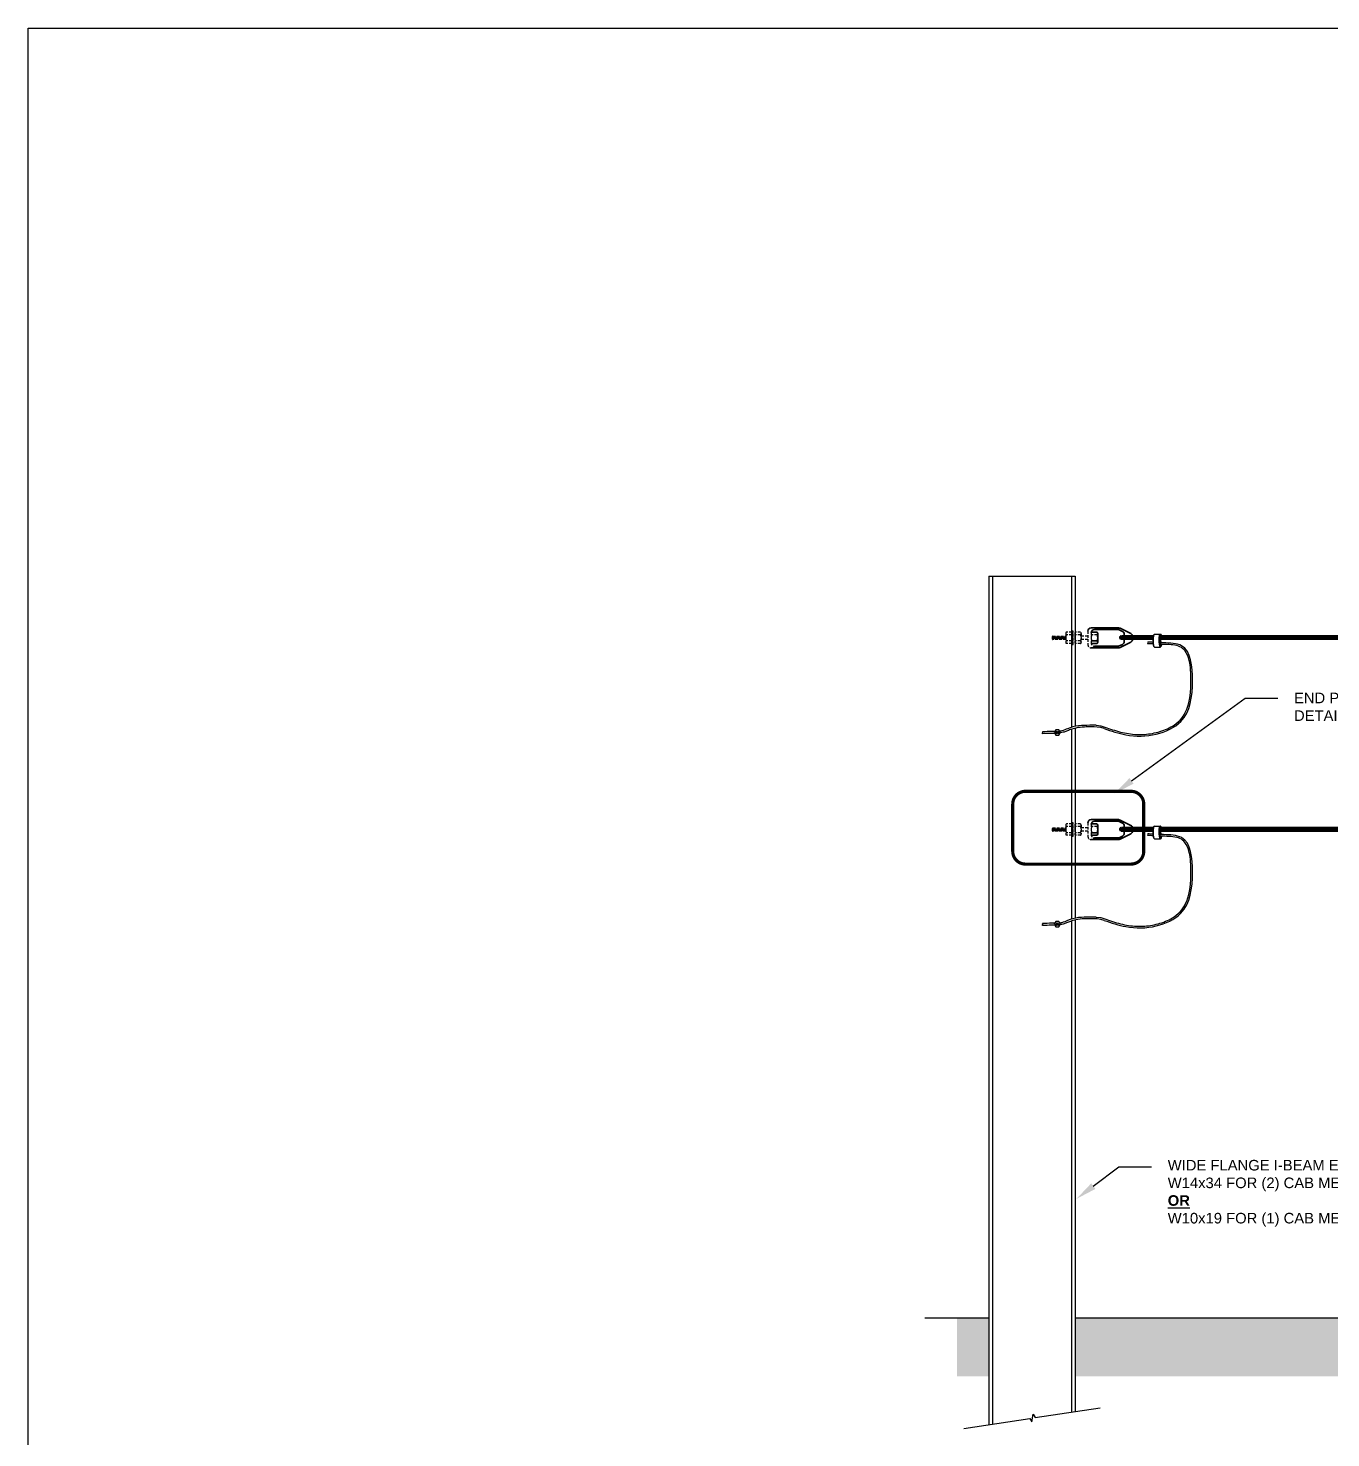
# Model space of a CAD drawing. Header units: feet. Extents: x -17 to 1389, y -162 to 787.
# Drawn here: x 893.3 to 1016.3, y 172.6 to 305.7 of the extents above; entities that cross this region are included whole.
import ezdxf
from ezdxf import colors
from ezdxf.entities.mleader import LeaderData, LeaderLine
from ezdxf.math import Vec2, Vec3

# ---------------------------------------------------------------- set-up
doc = ezdxf.new("R2010")
doc.units = ezdxf.units.FT
doc.header["$MEASUREMENT"] = 0
for name, pattern in [('HIDDEN', [0.375, 0.25, -0.125]), ('PHANTOM', [2.5, 1.25, -0.25, 0.25, -0.25, 0.25, -0.25]), ('PHANTOM2', [1.25, 0.625, -0.125, 0.125, -0.125, 0.125, -0.125])]:
    doc.linetypes.add(name, pattern=pattern)
for name, color, linetype in [('E-CABL-UG2', 142, 'Continuous'), ('E-DETL', 7, 'Continuous'), ('E-DETL-CAB', 1, 'Continuous'), ('E-DETL-LINE', 153, 'PHANTOM'), ('E-GRND', 3, 'Continuous'), ('G-ANNO-TEXT', 1, 'Continuous'), ('G-TEXT', 7, 'Continuous'), ('S-BEAM', 7, 'Continuous'), ('S-ERTH', 9, 'Continuous')]:
    doc.layers.add(name, color=color, linetype=linetype)
doc.layers.add('G-NPLT', color=67, linetype='Continuous', plot=False)
doc.styles.add('NEI-A', font='arial.ttf')
pattern_1 = [(45, (871.79796, 216.32323), (-0.1767767, 0.1767767), [])]

msp = doc.modelspace()

# ---------------------------------------------------------------- hatches: boundary and pattern name
at = {"layer": 'E-DETL-CAB'}
h = msp.add_hatch(dxfattribs=at)
h.set_pattern_fill('ANSI31', color=256, scale=2)
h.set_pattern_definition([(45, (871.79796, 234.4271), (-0.1767767, 0.1767767), [])])
edge = h.paths.add_edge_path()
edge.add_line((999.5968, 248.21862), (996.56533, 248.21862))
edge.add_arc((996.58671, 248.11594), 0.10488, 101.7600156, 248.1065296)
edge.add_line((996.5476, 248.01862), (999.57334, 248.01862))
edge.add_ellipse((999.68946, 247.82283), major_axis=(0, 0.60341), ratio=0.203437195, start_angle=49.0091632, end_angle=71.0655399, ccw=False)
h = msp.add_hatch(dxfattribs=at)
h.set_pattern_fill('ANSI31', color=256, scale=2)
h.set_pattern_definition([(45, (1046.75892, 184.87713), (-0.1767767, 0.1767767), [])])
edge = h.paths.add_edge_path()
edge.add_line((1033.98977, 248.21862), (1033.53373, 248.21862))
edge.add_line((1033.53373, 248.21862), (1012.83636, 248.21862))
edge.add_line((1012.83636, 248.21862), (1000.21383, 248.21862))
edge.add_ellipse((1000.25481, 248.13077), major_axis=(0, 0.15085), ratio=0.334110943, start_angle=54.3819577, end_angle=90)
edge.add_ellipse((1000.29839, 248.13077), major_axis=(0, 0.2813), ratio=0.334110944, start_angle=90, end_angle=113.4956655)
edge.add_line((1000.2122, 248.01862), (1021.90737, 248.01862))
edge.add_line((1021.90737, 248.01862), (1033.52321, 248.01862))
edge.add_line((1033.52321, 248.01862), (1033.98977, 248.01862))
edge.add_line((1033.98977, 248.01862), (1033.98977, 248.21862))
h = msp.add_hatch(dxfattribs=at)
h.set_pattern_fill('ANSI31', color=256, scale=2)
h.set_pattern_definition(pattern_1)
edge = h.paths.add_edge_path()
edge.add_line((999.5968, 230.11476), (996.56533, 230.11476))
edge.add_arc((996.58671, 230.01208), 0.10488, 101.7600156, 248.1065296)
edge.add_line((996.5476, 229.91476), (999.57334, 229.91476))
edge.add_ellipse((999.68946, 229.71896), major_axis=(0, 0.60341), ratio=0.203437195, start_angle=49.0091632, end_angle=71.0655399, ccw=False)
h = msp.add_hatch(dxfattribs=at)
h.set_pattern_fill('ANSI31', color=256, scale=2)
h.set_pattern_definition(pattern_1)
edge = h.paths.add_edge_path()
edge.add_line((1012.83636, 230.11476), (1000.21541, 230.11476))
edge.add_ellipse((1000.25481, 230.02066), major_axis=(0, 0.15085), ratio=0.334110943, start_angle=51.4092595, end_angle=90)
edge.add_ellipse((1000.29839, 230.02066), major_axis=(0, 0.2813), ratio=0.334110944, start_angle=90, end_angle=112.1165471)
edge.add_line((1000.21132, 229.91476), (1012.75711, 229.91476))
edge.add_line((1012.75711, 229.91476), (1012.77382, 229.97887))
edge.add_arc((1013.39037, 229.77747), 0.6486, 148.6665964, 161.9105297, ccw=False)
at = {"layer": 'S-ERTH'}
h = msp.add_hatch(dxfattribs=at)
h.set_pattern_fill('EARTH', color=256, scale=8, angle=45)
h.set_pattern_definition([(45, (1046.759, 170.9005), (0, 2.828427), [2, -2]), (45, (1046.2286, 171.4308), (0, 2.828427), [2, -2]), (45, (1045.6983, 171.9611), (0, 2.828427), [2, -2]), (135, (1045.6983, 172.3147), (-2.828427, 2e-16), [2, -2]), (135, (1046.2286, 172.845), (-2.828427, 2e-16), [2, -2]), (135, (1046.759, 173.3754), (-2.828427, 2e-16), [2, -2])])
h.paths.add_polyline_path([(1128.50291, 183.88393), (1111.93272, 183.88393), (1111.93272, 178.37135), (1128.50291, 178.37135)])
h.paths.add_polyline_path([(1107.93272, 183.88393), (1096.90784, 183.88393), (1096.63374, 183.88393), (1096.63374, 178.37135), (1107.93272, 178.37135)])
h.paths.add_polyline_path([(1093.63374, 183.88393), (1078.63374, 183.88393), (1078.63374, 178.37135), (1093.63374, 178.37135)])
h.paths.add_polyline_path([(1071.12457, 183.88393), (1046.47756, 183.88393), (1046.47756, 178.37135), (1070.35269, 178.37135), (1070.69544, 180.81919), (1071.05289, 180.89535), (1070.40732, 181.23819), (1070.76477, 181.31435)])
h.paths.add_polyline_path([(1042.47756, 183.88393), (1025.90737, 183.88393), (1025.90737, 178.37135), (1042.47756, 178.37135)])
h.paths.add_polyline_path([(1021.90737, 183.88393), (992.20284, 183.88393), (992.20284, 178.37135), (1021.90737, 178.37135)])
h.paths.add_polyline_path([(984.06284, 183.88393), (981.04261, 183.88393), (981.04261, 178.37135), (984.06284, 178.37135)])

# ---------------------------------------------------------------- linework, layer by layer
at = {"layer": 'E-CABL-UG2', "linetype": 'Continuous'}
for p, q in [((994.19887, 239.83287), (993.59021, 239.83198)), ((994.29699, 239.65818), (993.99848, 239.68043)), ((994.19887, 239.83287), (994.62007, 239.79643)), ((994.62818, 239.61671), (994.29699, 239.65818)), ((994.62007, 239.79643), (994.99586, 239.66656)), ((994.94751, 239.52457), (994.62818, 239.61671)), ((994.19887, 221.72277), (993.59021, 221.72187)), ((994.29699, 221.54807), (993.99848, 221.57033)), ((994.19887, 221.72277), (994.62007, 221.68633)), ((994.62818, 221.50661), (994.29699, 221.54807)), ((994.62007, 221.68633), (994.99586, 221.55646)), ((994.94751, 221.41446), (994.62818, 221.50661))]:
    msp.add_line(p, q, dxfattribs=at)
for points in [[(989.13055, 239.03244, -0.35), (989.12882, 239.12543, 0.35), (989.12709, 239.21841, 0.35), (989.12882, 239.12543, 0.35)], [(990.2897, 239.25279), (989.77392, 239.24886, 0.001746404), (989.77244, 239.24882), (989.56184, 239.2423, 0.003024731), (989.55927, 239.2422), (989.32601, 239.23215, 0.004074533), (989.32256, 239.23197), (989.12709, 239.21841, 0.005041424)], [(989.13055, 220.92233, -0.35), (989.12882, 221.01532, 0.35), (989.12709, 221.10831, 0.35), (989.12882, 221.01532, 0.35)], [(990.2897, 221.14269), (989.77392, 221.13876, 0.001746404), (989.77244, 221.13871), (989.56184, 221.13219, 0.003024731), (989.55927, 221.13209), (989.32601, 221.12204, 0.004074533), (989.32256, 221.12186), (989.12709, 221.10831, 0.005041424)]]:
    msp.add_lwpolyline(points, format="xyb", dxfattribs=at)
for points in [[(990.28647, 239.06711), (989.76368, 239.06287), (989.55266, 239.05627), (989.31827, 239.04601), (989.13055, 239.03244)], [(990.28647, 220.957), (989.76368, 220.95276), (989.55266, 220.94616), (989.31827, 220.9359), (989.13055, 220.92233)]]:
    msp.add_lwpolyline(points, dxfattribs=at)
for centre in [(999.17826, 247.61076), (999.17826, 229.50065)]:
    msp.add_arc(centre, 0.1326, 142.4776123, 211.3642318, dxfattribs=at)
for points, knots in [([(994.94751, 239.52457), (995.6245, 239.29407), (997.21309, 238.75321), (999.79236, 238.7776), (1002.94873, 240.21525), (1003.45439, 243.70458), (1003.08848, 247.56861), (1001.03093, 247.60235), (1000.32473, 247.62998), (1000.21153, 247.63477)], [0, 0, 0, 0, 2.133454899, 5.00620166, 7.621815316, 11.642625823, 15.068429863, 16.792513149, 17.12631166, 17.12631166, 17.12631166, 17.12631166]), ([(994.99586, 239.66656), (995.24486, 239.58178), (995.49296, 239.49732), (996.2373, 239.25985), (996.73302, 239.12357), (997.7414, 238.96759), (998.25427, 238.94414), (999.25123, 239.01611), (999.73775, 239.10438), (1000.69051, 239.39655), (1001.14981, 239.6002), (1001.8224, 240.04886), (1002.06608, 240.26541), (1002.46057, 240.75984), (1002.6159, 241.03789), (1003.04546, 242.11572), (1003.13559, 243.06488), (1003.14052, 244.73136), (1003.10755, 245.3913), (1002.88619, 246.31907), (1002.75207, 246.64289), (1002.4352, 247.04286), (1002.28605, 247.16512), (1001.91364, 247.33572), (1001.68793, 247.38691), (1001.19812, 247.448), (1000.93462, 247.45828), (1000.51506, 247.47271), (1000.35965, 247.47868), (1000.20642, 247.48512)], [0, 0, 0, 0, 0.784710482, 0.784710482, 2.354131447, 2.354131447, 3.923552412, 3.923552412, 5.394170848, 5.394170848, 6.864789284, 6.864789284, 7.923665799, 7.923665799, 8.982542313, 8.982542313, 11.660082755, 11.660082755, 13.320309458, 13.320309458, 14.438869493, 14.438869493, 15.184489123, 15.184489123, 15.930108753, 15.930108753, 16.675728384, 16.675728384, 17.125947638, 17.125947638, 17.125947638, 17.125947638]), ([(993.59021, 239.83198), (993.23344, 239.83088), (992.51989, 239.82869), (991.63046, 239.59848), (991.06707, 239.32259), (990.80507, 239.28372), (990.7389, 239.2746)], [0, 0, 0, 0, 1.066975019, 2.133990302, 2.727274494, 2.926990936, 2.926990936, 2.926990936, 2.926990936]), ([(993.99848, 239.68043), (993.46113, 239.67984), (993.27081, 239.67922), (992.80607, 239.66092), (992.53547, 239.63333), (992.0943, 239.53817), (991.92196, 239.489), (991.63135, 239.38457), (991.51282, 239.33248), (991.29006, 239.24039), (991.19051, 239.20197), (990.98512, 239.14708), (990.88357, 239.13283), (990.79094, 239.12021), (990.78893, 239.11994), (990.78692, 239.11966), (990.78491, 239.11939)], [0, 0, 0, 0, 0.574595799, 0.574595799, 1.421853527, 1.421853527, 1.976336008, 1.976336008, 2.377847443, 2.377847443, 2.678511355, 2.678511355, 2.957961736, 2.957961736, 2.957961736, 2.96404016, 2.96404016, 2.96404016, 2.96404016]), ([(994.94751, 221.41446), (995.6245, 221.18397), (997.21309, 220.6431), (999.79236, 220.66749), (1002.94873, 222.10515), (1003.45439, 225.59448), (1003.08848, 229.4585), (1001.03093, 229.49224), (1000.32473, 229.51988), (1000.21153, 229.52467)], [0, 0, 0, 0, 2.133454899, 5.00620166, 7.621815316, 11.642625823, 15.068429863, 16.792513149, 17.12631166, 17.12631166, 17.12631166, 17.12631166]), ([(994.99586, 221.55646), (995.24486, 221.47168), (995.49296, 221.38722), (996.2373, 221.14975), (996.73302, 221.01346), (997.7414, 220.85749), (998.25427, 220.83403), (999.25123, 220.90601), (999.73775, 220.99427), (1000.69051, 221.28644), (1001.14981, 221.49009), (1001.8224, 221.93876), (1002.06608, 222.1553), (1002.46057, 222.64973), (1002.6159, 222.92778), (1003.04546, 224.00562), (1003.13559, 224.95477), (1003.14052, 226.62125), (1003.10755, 227.2812), (1002.88619, 228.20897), (1002.75207, 228.53279), (1002.4352, 228.93275), (1002.28605, 229.05501), (1001.91364, 229.22561), (1001.68793, 229.27681), (1001.19812, 229.33789), (1000.93462, 229.34817), (1000.51506, 229.36261), (1000.35965, 229.36858), (1000.20642, 229.37502)], [0, 0, 0, 0, 0.784710482, 0.784710482, 2.354131447, 2.354131447, 3.923552412, 3.923552412, 5.394170848, 5.394170848, 6.864789284, 6.864789284, 7.923665799, 7.923665799, 8.982542313, 8.982542313, 11.660082755, 11.660082755, 13.320309458, 13.320309458, 14.438869493, 14.438869493, 15.184489123, 15.184489123, 15.930108753, 15.930108753, 16.675728384, 16.675728384, 17.125947638, 17.125947638, 17.125947638, 17.125947638]), ([(993.59021, 221.72187), (993.23344, 221.72078), (992.51989, 221.71858), (991.63046, 221.48837), (991.06707, 221.21249), (990.80507, 221.17361), (990.7389, 221.16449)], [0, 0, 0, 0, 1.066975019, 2.133990302, 2.727274494, 2.926990936, 2.926990936, 2.926990936, 2.926990936]), ([(993.99848, 221.57033), (993.46113, 221.56973), (993.27081, 221.56912), (992.80607, 221.55082), (992.53547, 221.52322), (992.0943, 221.42806), (991.92196, 221.3789), (991.63135, 221.27446), (991.51282, 221.22238), (991.29006, 221.13029), (991.19051, 221.09186), (990.98512, 221.03698), (990.88357, 221.02272), (990.79094, 221.01011), (990.78893, 221.00983), (990.78692, 221.00956), (990.78491, 221.00929)], [0, 0, 0, 0, 0.574595799, 0.574595799, 1.421853527, 1.421853527, 1.976336008, 1.976336008, 2.377847443, 2.377847443, 2.678511355, 2.678511355, 2.957961736, 2.957961736, 2.957961736, 2.96404016, 2.96404016, 2.96404016, 2.96404016])]:
    msp.add_open_spline(points, degree=3, knots=knots, dxfattribs=at)
for points in [[(999.57132, 247.66511), (999.40432, 247.67371), (999.23871, 247.68262), (999.07309, 247.69152)], [(999.58474, 247.51423), (999.41033, 247.52317), (999.23762, 247.53246), (999.06504, 247.54174)], [(999.58474, 229.40412), (999.41033, 229.41306), (999.23762, 229.42235), (999.06504, 229.43164)], [(999.57132, 229.55501), (999.40432, 229.5636), (999.23871, 229.57251), (999.07309, 229.58142)]]:
    msp.add_open_spline(points, degree=3, dxfattribs=at)
at = {"layer": 'E-DETL', "color": 3}
for p, q in [((990.40376, 239.19391), (990.63743, 239.19391)), ((990.40376, 239.12039), (990.63743, 239.12039)), ((990.40376, 221.08381), (990.63743, 221.08381)), ((990.40376, 221.01028), (990.63743, 221.01028))]:
    msp.add_line(p, q, dxfattribs=at)
at = {"layer": 'E-DETL', "color": 3, "flags": 128}
for points in [[(990.80671, 239.15715), (990.66365, 239.40493), (990.37754, 239.40493), (990.23448, 239.15715), (990.37754, 238.90937), (990.66365, 238.90937)], [(990.80671, 221.04704), (990.66365, 221.29483), (990.37754, 221.29483), (990.23448, 221.04704), (990.37754, 220.79926), (990.66365, 220.79926)]]:
    msp.add_lwpolyline(points, close=True, dxfattribs=at)
at = {"layer": 'E-DETL', "color": 3}
for centre in [(990.5206, 239.15715), (990.5206, 221.04704)]:
    msp.add_circle(centre, 0.12248, dxfattribs=at)
for centre, start_param, end_param in [((990.39811, 239.15715), 1.630909808, 4.652275499), ((990.64308, 239.15715), 4.772502462, 7.793868152), ((990.39811, 221.04704), 1.630909808, 4.652275499), ((990.64308, 221.04704), 4.772502462, 7.793868152)]:
    msp.add_ellipse(centre, major_axis=(-0.09592, 0), ratio=0.387765764, start_param=start_param, end_param=end_param, dxfattribs=at)
at = {"layer": 'E-DETL-CAB', "lineweight": 35}
for points in [[(997.45494, 248.49218), (996.44244, 248.99634, 0.116431238), (996.30494, 249.02968), (993.72161, 249.02968, 0.414211291), (993.40494, 248.71509)], [(996.37274, 248.85485, 0.116429053), (996.30494, 248.87134), (994.03411, 248.87134, 0.414211291), (993.71744, 248.55676)], [(994.27712, 247.56173, 0.563776309), (994.27707, 247.79335, 0.220282743), (994.27707, 248.38684, 0.563776309), (994.27712, 248.61845)], [(996.84661, 248.23104), (996.84661, 248.42551, 0.284077885), (996.67271, 248.7048)], [(996.67271, 247.47122, 0.284077885), (996.84661, 247.75468), (996.84661, 248.01862)], [(994.03411, 247.30884), (996.30494, 247.30884, 0.116429053), (996.37274, 247.32534)], [(997.45494, 230.38831), (996.44244, 230.89248, 0.116431238), (996.30494, 230.92581), (993.72161, 230.92581, 0.414211291), (993.40494, 230.61123)], [(996.37274, 230.75098, 0.116429053), (996.30494, 230.76748), (994.03411, 230.76748, 0.414211291), (993.71744, 230.4529)], [(994.27712, 229.45787, 0.563776309), (994.27707, 229.68948, 0.220282743), (994.27707, 230.28298, 0.563776309), (994.27712, 230.51459)], [(996.84661, 230.12717), (996.84661, 230.32165, 0.284077885), (996.67271, 230.60094)], [(994.03411, 229.20498), (996.30494, 229.20498, 0.116429053), (996.37274, 229.22148)], [(996.67271, 229.36736, 0.284077885), (996.84661, 229.65081), (996.84661, 229.91476)]]:
    msp.add_lwpolyline(points, format="xyb", dxfattribs=at)
at = {"layer": 'E-DETL-CAB', "linetype": 'HIDDEN'}
for points in [[(990.06264, 248.20676, -0.414223026), (990.1043, 248.24634), (991.3168, 248.24634)], [(991.3168, 247.93384), (990.1043, 247.93384, -0.414223026), (990.06264, 247.97343)], [(991.87514, 248.38801), (991.3793, 248.38801, 0.220282743), (991.37801, 247.79335, 0.563776309), (991.37796, 247.56173)], [(991.87232, 247.56173, 0.563776309), (991.87227, 247.79335, 0.220282743), (991.87227, 248.38684, 0.563776309), (991.87232, 248.61845)], [(992.71744, 248.38801), (992.22578, 248.38801, 0.220282743), (992.22448, 247.79335, 0.563776309), (992.22443, 247.56173)], [(992.71462, 247.56173, 0.563776309), (992.71457, 247.79335, 0.220282743), (992.71457, 248.38684, 0.563776309), (992.71462, 248.61845)], [(994.27994, 248.38801), (993.78828, 248.38801, 0.220282743), (993.78698, 247.79335, 0.563776309), (993.78693, 247.56173)], [(991.87514, 230.28415), (991.3793, 230.28415, 0.220282743), (991.37801, 229.68948, 0.563776309), (991.37796, 229.45787)], [(991.87232, 229.45787, 0.563776309), (991.87227, 229.68948, 0.220282743), (991.87227, 230.28298, 0.563776309), (991.87232, 230.51459)], [(992.71744, 230.28415), (992.22578, 230.28415, 0.220282743), (992.22448, 229.68948, 0.563776309), (992.22443, 229.45787)], [(992.71462, 229.45787, 0.563776309), (992.71457, 229.68948, 0.220282743), (992.71457, 230.28298, 0.563776309), (992.71462, 230.51459)], [(994.27994, 230.28415), (993.78828, 230.28415, 0.220282743), (993.78698, 229.68948, 0.563776309), (993.78693, 229.45787)], [(990.06264, 230.1029, -0.414223026), (990.1043, 230.14248), (991.3168, 230.14248)], [(991.3168, 229.82998), (990.1043, 229.82998, -0.414223026), (990.06264, 229.86956)]]:
    msp.add_lwpolyline(points, format="xyb", dxfattribs=at)
at = {"layer": 'E-DETL-CAB', "lineweight": 35}
for points in [[(990.0668, 247.97551), (990.0668, 248.20884)], [(994.27994, 248.62134), (993.78828, 248.62134)], [(994.27994, 247.79634), (993.78828, 247.79634)], [(994.34661, 248.50468), (994.34661, 247.67968)], [(996.67578, 248.70468), (996.37578, 248.85468)], [(996.44244, 247.18801), (997.45494, 247.69218)], [(993.72161, 247.15468), (996.30494, 247.15468)], [(994.27994, 247.55884), (993.78828, 247.55884)], [(996.37578, 247.32551), (996.67578, 247.47551)], [(994.27994, 230.51748), (993.78828, 230.51748)], [(994.34661, 230.40081), (994.34661, 229.57581)], [(996.67578, 230.60081), (996.37578, 230.75081)], [(990.0668, 229.87165), (990.0668, 230.10498)], [(993.72161, 229.05081), (996.30494, 229.05081)], [(994.27994, 229.69248), (993.78828, 229.69248)], [(994.27994, 229.45498), (993.78828, 229.45498)], [(996.37578, 229.22165), (996.67578, 229.37165)], [(996.44244, 229.08415), (997.45494, 229.58831)]]:
    msp.add_lwpolyline(points, dxfattribs=at)
at = {"layer": 'E-DETL-CAB', "lineweight": 25}
for points in [[(990.1043, 247.95468), (990.1043, 248.22968)], [(990.1043, 229.85081), (990.1043, 230.12581)]]:
    msp.add_lwpolyline(points, dxfattribs=at)
at = {"layer": 'E-DETL-CAB', "linetype": 'HIDDEN'}
for points in [[(990.18347, 247.95468), (990.18347, 248.22968)], [(990.25847, 247.95468), (990.25847, 248.22968)], [(990.33764, 247.95468), (990.33764, 248.22968)], [(990.4168, 247.95468), (990.4168, 248.22968)], [(990.49597, 247.95468), (990.49597, 248.22968)], [(990.57097, 247.95468), (990.57097, 248.22968)], [(990.65014, 247.95468), (990.65014, 248.22968)], [(990.7293, 247.95468), (990.7293, 248.22968)], [(990.80847, 247.95468), (990.80847, 248.22968)], [(990.88347, 247.95468), (990.88347, 248.22968)], [(990.96264, 247.95468), (990.96264, 248.22968)], [(991.0418, 247.95468), (991.0418, 248.22968)], [(991.12097, 247.95468), (991.12097, 248.22968)], [(991.19597, 247.95468), (991.19597, 248.22968)], [(991.27514, 247.95468), (991.27514, 248.22968)], [(991.3168, 248.50468), (991.3168, 247.67968)], [(991.87514, 248.62134), (991.3793, 248.62134)], [(991.87514, 247.79634), (991.3793, 247.79634)], [(992.15911, 248.50468), (992.15911, 247.67968)], [(992.71744, 248.62134), (992.22578, 248.62134)], [(992.71744, 247.79634), (992.22578, 247.79634)], [(992.78411, 248.50468), (992.78411, 247.67968)], [(993.40911, 248.24634), (992.78411, 248.24634)], [(993.40911, 247.93384), (992.78411, 247.93384)], [(993.40911, 248.71718), (993.40911, 247.46718)], [(993.72161, 248.55884), (993.72161, 247.62134)], [(991.87514, 247.55884), (991.3793, 247.55884)], [(992.71744, 247.55884), (992.22578, 247.55884)], [(991.3168, 230.40081), (991.3168, 229.57581)], [(991.87514, 230.51748), (991.3793, 230.51748)], [(992.15911, 230.40081), (992.15911, 229.57581)], [(992.71744, 230.51748), (992.22578, 230.51748)], [(992.78411, 230.40081), (992.78411, 229.57581)], [(993.40911, 230.61331), (993.40911, 229.36331)], [(993.72161, 230.45498), (993.72161, 229.51748)], [(990.18347, 229.85081), (990.18347, 230.12581)], [(990.25847, 229.85081), (990.25847, 230.12581)], [(990.33764, 229.85081), (990.33764, 230.12581)], [(990.4168, 229.85081), (990.4168, 230.12581)], [(990.49597, 229.85081), (990.49597, 230.12581)], [(990.57097, 229.85081), (990.57097, 230.12581)], [(990.65014, 229.85081), (990.65014, 230.12581)], [(990.7293, 229.85081), (990.7293, 230.12581)], [(990.80847, 229.85081), (990.80847, 230.12581)], [(990.88347, 229.85081), (990.88347, 230.12581)], [(990.96264, 229.85081), (990.96264, 230.12581)], [(991.0418, 229.85081), (991.0418, 230.12581)], [(991.12097, 229.85081), (991.12097, 230.12581)], [(991.19597, 229.85081), (991.19597, 230.12581)], [(991.27514, 229.85081), (991.27514, 230.12581)], [(991.87514, 229.69248), (991.3793, 229.69248)], [(991.87514, 229.45498), (991.3793, 229.45498)], [(992.71744, 229.69248), (992.22578, 229.69248)], [(992.71744, 229.45498), (992.22578, 229.45498)], [(993.40911, 230.14248), (992.78411, 230.14248)], [(993.40911, 229.82998), (992.78411, 229.82998)]]:
    msp.add_lwpolyline(points, dxfattribs=at)
for points in [[(991.9418, 248.71718), (991.9418, 247.46718), (992.0168, 247.46718), (992.0168, 248.71718)], [(991.9418, 230.61331), (991.9418, 229.36331), (992.0168, 229.36331), (992.0168, 230.61331)]]:
    msp.add_lwpolyline(points, close=True, dxfattribs=at)
at = {"layer": 'E-DETL-CAB', "lineweight": 70}
for points in [[(996.5476, 248.01862), (999.57292, 248.01862)], [(996.56533, 248.21862), (999.59571, 248.21862)], [(1000.13826, 248.01862), (1071.21437, 248.01862)], [(1000.16106, 248.21862), (1033.53373, 248.21862)], [(996.5476, 229.91476), (999.57334, 229.91476)], [(996.56533, 230.11476), (999.5968, 230.11476)], [(1000.21132, 229.91476), (1054.2799, 229.91476)], [(1000.21541, 230.11476), (1033.53373, 230.11476)]]:
    msp.add_lwpolyline(points, dxfattribs=at)
at = {"layer": 'E-DETL-CAB', "linetype": 'HIDDEN'}
for centre, radius, start, end in [((991.44805, 248.5026), 0.13541, 121.1734523, 238.8265477), ((992.29452, 248.5026), 0.13541, 121.1734523, 238.8265477), ((994.03203, 247.61926), 0.31458, 180.0002221, 269.9997779), ((993.85702, 248.5026), 0.13541, 121.1734523, 238.8265477), ((993.71953, 247.4651), 0.31458, 180.0002221, 269.9997779), ((991.44805, 230.39873), 0.13541, 121.1734523, 238.8265477), ((992.29452, 230.39873), 0.13541, 121.1734523, 238.8265477), ((993.85702, 230.39873), 0.13541, 121.1734523, 238.8265477), ((993.71953, 229.36123), 0.31458, 180.0002221, 269.9997779), ((994.03203, 229.5154), 0.31458, 180.0002221, 269.9997779)]:
    msp.add_arc(centre, radius, start, end, dxfattribs=at)
at = {"layer": 'E-DETL-CAB', "lineweight": 70}
for centre in [(996.58671, 248.11594), (996.58671, 230.01208)]:
    msp.add_arc(centre, 0.10488, 101.7600156, 248.1065296, dxfattribs=at)
at = {"layer": 'E-DETL-CAB', "lineweight": 35}
for centre, start, end in [((997.31119, 248.21092), 1.4022633, 63.4348315), ((997.31119, 247.96926), 296.5651685, 9.0266845), ((996.30286, 247.4651), 270.0002074, 296.5646745), ((997.31119, 230.10706), 1.4022633, 63.4348315), ((996.30286, 229.36124), 270.0002074, 296.5646745), ((997.31119, 229.8654), 296.5651685, 9.0266845)]:
    msp.add_arc(centre, 0.31459, start, end, dxfattribs=at)
at = {"layer": 'E-DETL-LINE', "linetype": 'PHANTOM2', "ltscale": 0.5}
msp.add_lwpolyline([(987.51108, 226.72833, 0.3, 0.3, -0.414213562), (986.31108, 227.92833, 0.3, 0.3, 0), (986.31108, 232.40191, 0.3, 0.3, -0.414213562), (987.51108, 233.60191, 0.3, 0.3, 0), (997.4798, 233.60191, 0.3, 0.3, -0.414213562), (998.6798, 232.40191, 0.3, 0.3, 0), (998.6798, 227.92833, 0.3, 0.3, -0.414213562), (997.4798, 226.72833, 0.3, 0.3, 0)], format="xyseb", close=True, dxfattribs=at)
at = {"layer": 'E-GRND'}
for p, q in [((1000.25481, 247.67821), (1000.21906, 247.67821)), ((1000.28236, 247.89506), (1000.24711, 247.89506)), ((1000.28236, 247.76307), (1000.24711, 247.76307)), ((1000.25481, 247.97992), (1000.28236, 247.89506)), ((1000.25481, 247.67821), (1000.28236, 247.76307)), ((1000.25481, 229.86981), (1000.21906, 229.86981)), ((1000.25481, 229.56811), (1000.21906, 229.56811)), ((1000.28236, 229.78496), (1000.24711, 229.78496)), ((1000.28236, 229.65296), (1000.24711, 229.65296)), ((1000.25481, 229.86981), (1000.28236, 229.78496)), ((1000.25481, 229.56811), (1000.28236, 229.65296))]:
    msp.add_line(p, q, dxfattribs=at)
for points in [[(999.68946, 248.43247), (1000.25481, 248.43247)], [(999.68946, 247.22566), (1000.25481, 247.22566)], [(999.68946, 230.32237), (1000.25481, 230.32237)], [(999.68946, 229.11556), (1000.25481, 229.11556)]]:
    msp.add_lwpolyline(points, dxfattribs=at)
for centre, major_axis, ratio, start_param, end_param in [((999.68946, 247.82907), (0, -0.60341), 0.203437195, 3.141592654, 6.283185307), ((1000.25481, 247.82907), (0, 0.60341), 0.203437195, -0.855371261, 3.640761745), ((1000.25481, 248.13077), (0, 0.15085), 0.334110943, -0.897260844, 1.570796327), ((1000.29839, 247.52736), (0, -0.2813), 0.334110944, 3.71956504, 4.71238898), ((1000.20154, 247.82907), (0, -0.09317), 0.693034152, 0.782072137, 2.359520517), ((1000.28236, 247.52736), (0, -0.23571), 0.334110944, 2.036794624, 3.141592654), ((999.68946, 229.71896), (0, -0.60341), 0.203437195, 3.141592654, 6.283185307), ((1000.25481, 229.71896), (0, 0.60341), 0.203437195, -0.855371261, 3.640761745), ((1000.25481, 230.02066), (0, 0.15085), 0.334110943, -0.897260844, 1.570796327), ((1000.29839, 229.41726), (0, -0.2813), 0.334110944, 3.71956504, 4.71238898), ((1000.20154, 229.71896), (0, -0.09317), 0.693034152, 0.782072137, 2.359520517), ((1000.25481, 230.02066), (0, 0.15085), 0.334110943, 3.141592654, 3.934110542), ((1000.28236, 229.41726), (0, -0.23571), 0.334110944, 2.036794624, 3.141592654)]:
    msp.add_ellipse(centre, major_axis=major_axis, ratio=ratio, start_param=start_param, end_param=end_param, dxfattribs=at)
at = {"layer": 'E-GRND', "extrusion": (0, 0, -1)}
for centre, major_axis, ratio, start_param, end_param in [((999.68946, 247.82907), (0, 0.60341), 0.203437195, 3.141592654, 6.283185307), ((1000.25481, 247.82907), (0, -0.60341), 0.203437195, -0.952012322, 3.640761745), ((1000.29839, 248.13077), (0, 0.2813), 0.334110944, 3.71956504, 4.71238898), ((1000.20154, 247.82907), (0, 0.09317), 0.693034152, 0.782072137, 2.359520517), ((1000.25481, 247.52736), (0, -0.15085), 0.334110943, 3.141592654, 3.934110542), ((1000.28236, 248.13077), (0, 0.23571), 0.334110944, 2.036794624, 3.141592654), ((1000.25481, 247.52736), (0, -0.15085), 0.334110943, -1.259427286, 1.570796327), ((999.68946, 229.71896), (0, 0.60341), 0.203437195, 3.141592654, 6.283185307), ((1000.25481, 229.71896), (0, -0.60341), 0.203437195, -0.952012322, 3.640761745), ((1000.29839, 230.02066), (0, 0.2813), 0.334110944, 3.71956504, 4.71238898), ((1000.25481, 229.41726), (0, -0.15085), 0.334110943, -1.259427286, 1.570796327), ((1000.20154, 229.71896), (0, 0.09317), 0.693034152, 0.782072137, 2.359520517), ((1000.25481, 229.41726), (0, -0.15085), 0.334110943, 3.141592654, 3.934110542), ((1000.28236, 230.02066), (0, 0.23571), 0.334110944, 2.036794624, 3.141592654)]:
    msp.add_ellipse(centre, major_axis=major_axis, ratio=ratio, start_param=start_param, end_param=end_param, dxfattribs=at)
at = {"layer": 'G-TEXT', "linetype": 'Continuous', "flags": 128}
msp.add_lwpolyline([(981.68496, 173.43994), (987.92935, 174.39084), (988.10462, 174.07013), (988.24837, 174.78681), (988.42365, 174.46611), (994.58072, 175.40371)], dxfattribs=at)
at = {"layer": 'S-BEAM'}
for p, q in [((984.06284, 253.92308), (992.20284, 253.92308)), ((984.06284, 253.92308), (984.06284, 173.80204)), ((984.39284, 253.92308), (984.39284, 173.8523)), ((991.87284, 253.92308), (991.87284, 239.64715)), ((992.20284, 253.92308), (992.20284, 239.72998)), ((991.87284, 239.46924), (991.87284, 221.53704)), ((992.20284, 239.56101), (992.20284, 221.61988)), ((991.87284, 221.35914), (991.87284, 174.99135)), ((992.20284, 221.4509), (992.20284, 175.0416))]:
    msp.add_line(p, q, dxfattribs=at)
at = {"layer": 'S-ERTH', "flags": 128}
for points in [[(978.02224, 183.88393), (984.06284, 183.88393)], [(992.20284, 183.88393), (1021.90737, 183.88393)]]:
    msp.add_lwpolyline(points, dxfattribs=at)

# ---------------------------------------------------------------- next in the draw order: leaders
at = {"layer": 'G-ANNO-TEXT'}
ml = msp.add_multileader_mtext('Standard', dxfattribs=at)
ml.set_content('\\pxql,t3.00005;END PILE ASSEMBLY, SEE DETAIL #2', color=256, style='NEI-A')
ml.set_leader_properties()
ml.build(insert=Vec2(0, 0))
ml.multileader.update_dxf_attribs({"dogleg_length": 3.07146, "arrow_head_size": 2})
ctx = ml.context
ctx.base_point, ctx.char_height, ctx.arrow_head_size, ctx.landing_gap_size, ctx.plane_origin = Vec3(1011.33248, 242.40628), 1, 2, 1.53573, Vec3(1763.57257, -314.84664)
notes = []
notes.append((ctx, [(0, (1, 1, 0), (1008.26101, 242.40628), (1, 0), 3.07146, [(1, [(995.91691, 233.40415)], 0, [])])]))
ctx.mtext.insert, ctx.mtext.width, ctx.mtext.flow_direction = Vec3(1012.86821, 242.9148), 18.3525224, 5
ctx.mtext.has_bg_fill, ctx.mtext.bg_color, ctx.mtext.bg_scale_factor, ctx.mtext.bg_transparency, ctx.mtext.use_window_bg_color = 1, -1073741824, 1.5, 0, 1
ml = msp.add_multileader_mtext('Standard', dxfattribs=at)
ml.set_content('\\pxql,t3.00005;WIDE FLANGE I-BEAM END PILE:\\PW14x34 FOR (2) CAB MESSENGER CABLES\\P{\\fArial|b1|i0|c0|p34;\\LOR\\P}W10x19 FOR (1) CAB MESSENGER CABLE', color=256, style='NEI-A')
ml.set_leader_properties()
ml.build(insert=Vec2(0, 0))
ml.multileader.update_dxf_attribs({"dogleg_length": 3.07146, "arrow_head_size": 2})
ctx = ml.context
ctx.base_point, ctx.char_height, ctx.arrow_head_size, ctx.landing_gap_size, ctx.plane_origin = Vec3(999.41004, 198.15188), 1, 2, 1.53573, Vec3(1751.65013, -359.10104)
notes.append((ctx, [(0, (1, 1, 0), (996.33858, 198.15188), (1, 0), 3.07146, [(1, [(992.32349, 195.11487)], 0, [])])]))
ctx.mtext.insert, ctx.mtext.width, ctx.mtext.flow_direction = Vec3(1000.94577, 198.79887), 30.5738143, 5
ctx.mtext.has_bg_fill, ctx.mtext.bg_color, ctx.mtext.bg_scale_factor, ctx.mtext.bg_transparency, ctx.mtext.use_window_bg_color = 1, -1073741824, 1.5, 0, 1
for ctx, leaders in notes:
    for number, flags, end, landing, length, lines in leaders:
        leader = LeaderData()
        leader.index, (leader.has_last_leader_line, leader.has_dogleg_vector, leader.attachment_direction) = number, flags
        leader.last_leader_point, leader.dogleg_vector, leader.dogleg_length = Vec3(end), Vec3(landing), length
        for number, points, colour, breaks in lines:
            line = LeaderLine()
            line.index, line.vertices, line.color, line.breaks = number, Vec3.list(points), colors.encode_raw_color(colour), breaks
            leader.lines.append(line)
        ctx.leaders.append(leader)

# ---------------------------------------------------------------- next in the draw order: linework, layer by layer
at = {"layer": 'G-NPLT'}
msp.add_lwpolyline([(893.33589, 305.65703), (1389.33589, 305.65703), (1389.33589, -22.34297), (893.33589, -22.34297)], close=True, dxfattribs=at)

doc.saveas('drawing.dxf')
